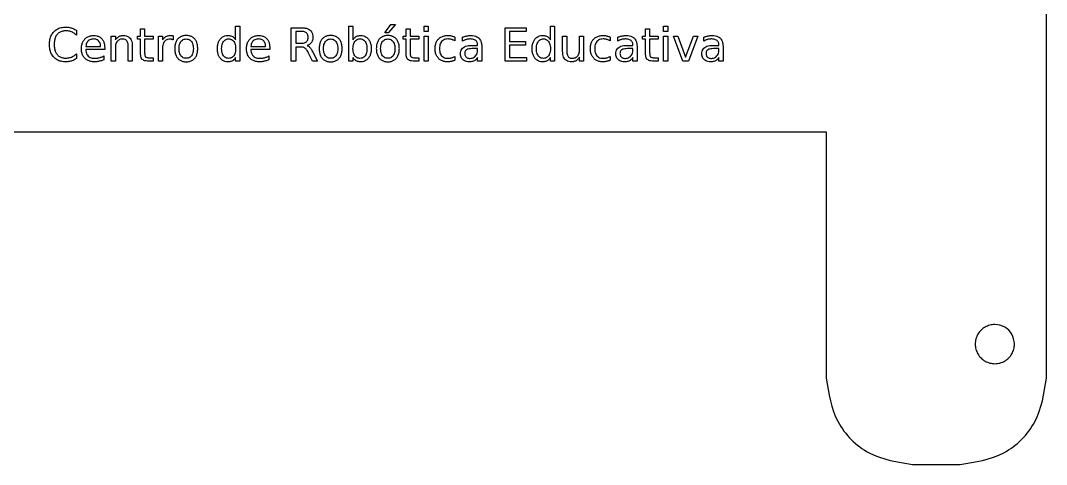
# Model space of a CAD drawing. Extents: x 0 to 191, y 0 to 98.
# Drawn here: x 95.5 to 191, y 0.1 to 41.4 of the extents above; entities that cross this region are included whole.
import ezdxf

# ---------------------------------------------------------------- set-up
doc = ezdxf.new("R2010")
doc.units = 0
doc.layers.add('Capa_1', color=7, linetype='CONTINUOUS')

msp = doc.modelspace()

# ---------------------------------------------------------------- linework, layer by layer
at = {"layer": 'Capa_1', "color": 7}
for p, q in [((191.021239, 8.105962), (191.021239, 89.810399)), ((100.744518, 40.489563), (100.744518, 40.045528)), ((100.744518, 40.489563), (100.744518, 40.489563)), ((106.712537, 39.951739), (106.712537, 40.614601)), ((106.712537, 40.614601), (107.098176, 40.614601)), ((107.098176, 40.614601), (107.098176, 39.951739)), ((107.098176, 40.614601), (107.098176, 40.614601)), ((115.567635, 39.597348), (115.567635, 40.860573)), ((115.567635, 40.860573), (115.951188, 40.860573)), ((115.951188, 40.860573), (115.951188, 37.617052)), ((120.743531, 37.617052), (120.743531, 40.729277)), ((120.743531, 40.729277), (121.694079, 40.729277)), ((121.164607, 40.383216), (121.164607, 39.278433)), ((121.694079, 40.383216), (121.164607, 40.383216)), ((121.164607, 40.383216), (121.164607, 40.383216)), ((126.098697, 37.617052), (126.098697, 40.860573)), ((126.098697, 40.860573), (126.484336, 40.860573)), ((126.484336, 40.860573), (126.484336, 39.597348)), ((129.433949, 40.247735), (130.017618, 41.031531)), ((129.752882, 40.247735), (129.433949, 40.247735)), ((130.43244, 41.031531), (129.752882, 40.247735)), ((130.017618, 41.031531), (130.43244, 41.031531)), ((130.017618, 41.031531), (130.017618, 41.031531)), ((131.426765, 39.951739), (131.426765, 40.614601)), ((131.426765, 40.614601), (131.812403, 40.614601)), ((131.812403, 40.614601), (131.812403, 39.951739)), ((131.812403, 40.614601), (131.812403, 40.614601)), ((133.108982, 40.860573), (133.492536, 40.860573)), ((133.108982, 40.374886), (133.108982, 40.860573)), ((133.108982, 40.860573), (133.108982, 40.860573)), ((133.492536, 40.374886), (133.108982, 40.374886)), ((133.492536, 40.860573), (133.492536, 40.374886)), ((140.638318, 40.729277), (142.606117, 40.729277)), ((140.638318, 37.617052), (140.638318, 40.729277)), ((140.638318, 40.729277), (140.638318, 40.729277)), ((142.606117, 40.374886), (141.059393, 40.374886)), ((141.059393, 40.374886), (141.059393, 39.453536)), ((142.606117, 40.729277), (142.606117, 40.374886)), ((144.859496, 39.597348), (144.859496, 40.860573)), ((144.859496, 40.860573), (145.24305, 40.860573)), ((145.24305, 40.860573), (145.24305, 37.617052)), ((153.706258, 39.951739), (153.706258, 40.614601)), ((153.706258, 40.614601), (154.091896, 40.614601)), ((154.091896, 40.614601), (154.091896, 39.951739)), ((154.091896, 40.614601), (154.091896, 40.614601)), ((155.388474, 40.860573), (155.772029, 40.860573)), ((155.388474, 40.374886), (155.388474, 40.860573)), ((155.388474, 40.860573), (155.388474, 40.860573)), ((155.772029, 40.374886), (155.388474, 40.374886)), ((155.772029, 40.860573), (155.772029, 40.374886)), ((103.994306, 37.617052), (103.994306, 39.951739)), ((103.994306, 39.951739), (104.379944, 39.951739)), ((104.379944, 39.951739), (104.379944, 39.589017)), ((106.431125, 39.653629), (106.431125, 39.951739)), ((106.431125, 39.951739), (106.712537, 39.951739)), ((106.712537, 39.653629), (106.431125, 39.653629)), ((106.712537, 38.38626), (106.712537, 39.653629)), ((107.098176, 39.951739), (107.888214, 39.951739)), ((107.888214, 39.653629), (107.098176, 39.653629)), ((107.098176, 39.653629), (107.098176, 38.38626)), ((107.888214, 39.951739), (107.888214, 39.653629)), ((108.380164, 37.616969), (108.380164, 39.951656)), ((108.380164, 39.951656), (108.765802, 39.951656)), ((108.765802, 39.951656), (108.765802, 39.588935)), ((109.745533, 39.987215), (109.747605, 39.593245)), ((109.747605, 39.593245), (109.747618, 39.593203)), ((110.96707, 40.00802), (110.96707, 40.00802)), ((110.96707, 39.682848), (110.96707, 39.682848)), ((115.567635, 39.597348), (115.567635, 39.597348)), ((121.164607, 39.278433), (121.694079, 39.278433)), ((124.40814, 40.00802), (124.40814, 40.00802)), ((124.40814, 39.682848), (124.40814, 39.682848)), ((126.484336, 39.597348), (126.484336, 39.597348)), ((129.727868, 40.00802), (129.727868, 40.00802)), ((129.727868, 39.682848), (129.727868, 39.682848)), ((131.145353, 39.653629), (131.145353, 39.951739)), ((131.145353, 39.951739), (131.426765, 39.951739)), ((131.426765, 39.653629), (131.145353, 39.653629)), ((131.426765, 38.38626), (131.426765, 39.653629)), ((131.812403, 39.951739), (132.602442, 39.951739)), ((132.602442, 39.653629), (131.812403, 39.653629)), ((131.812403, 39.653629), (131.812403, 38.38626)), ((132.602442, 39.951739), (132.602442, 39.653629)), ((133.108982, 39.951739), (133.492536, 39.951739)), ((133.108982, 37.617052), (133.108982, 39.951739)), ((133.108982, 39.951739), (133.108982, 39.951739)), ((133.492536, 39.951739), (133.492536, 37.617052)), ((135.973132, 39.862095), (135.973132, 39.503559)), ((135.973132, 39.86168), (135.973132, 39.862095)), ((136.669367, 39.491209), (136.669367, 39.8456)), ((141.059393, 39.453536), (142.541497, 39.453536)), ((142.541497, 39.453536), (142.541497, 39.099145)), ((144.859496, 39.597348), (144.859496, 39.597348)), ((145.993484, 38.538444), (145.993484, 39.951739)), ((145.993484, 39.951739), (146.377038, 39.951739)), ((146.377038, 39.951739), (146.377038, 38.553032)), ((146.958623, 40.00802), (146.958623, 40.00802)), ((146.958623, 40.00802), (146.958623, 40.00802)), ((147.565222, 38.628046), (147.565222, 39.951739)), ((147.565222, 39.951739), (147.948776, 39.951739)), ((147.948776, 39.951739), (147.948776, 37.617052)), ((150.423115, 39.862095), (150.423115, 39.503559)), ((150.423115, 39.86168), (150.423115, 39.862095)), ((151.11935, 39.491209), (151.11935, 39.8456)), ((153.424846, 39.653629), (153.424846, 39.951739)), ((153.424846, 39.951739), (153.706258, 39.951739)), ((153.706258, 39.653629), (153.424846, 39.653629)), ((153.706258, 38.38626), (153.706258, 39.653629)), ((154.091896, 39.951739), (154.881934, 39.951739)), ((154.881934, 39.653629), (154.091896, 39.653629)), ((154.091896, 39.653629), (154.091896, 38.38626)), ((154.881934, 39.951739), (154.881934, 39.653629)), ((155.388474, 39.951739), (155.772029, 39.951739)), ((155.388474, 37.617052), (155.388474, 39.951739)), ((155.388474, 39.951739), (155.388474, 39.951739)), ((155.772029, 39.951739), (155.772029, 37.617052)), ((156.29733, 39.951739), (156.703814, 39.951739)), ((157.172834, 37.617052), (156.29733, 39.951739)), ((156.29733, 39.951739), (156.29733, 39.951739)), ((156.703814, 39.951739), (157.433401, 37.992289)), ((157.433401, 37.992289), (158.162987, 39.951739)), ((158.569471, 39.951739), (157.693967, 37.617052)), ((158.162987, 39.951739), (158.569471, 39.951739)), ((159.123956, 39.491209), (159.123956, 39.8456)), ((100.744518, 38.296615), (100.744518, 37.856766)), ((103.379368, 38.6927), (101.615853, 38.6927)), ((101.628361, 38.990768), (102.995814, 38.990768)), ((102.995814, 38.990768), (102.995814, 38.99284)), ((103.379368, 38.880277), (103.379368, 38.6927)), ((103.379368, 38.880277), (103.379368, 38.880277)), ((104.379944, 38.936558), (104.379944, 37.617052)), ((105.566044, 37.617052), (105.566044, 39.013686)), ((105.949598, 39.026203), (105.949598, 37.617052)), ((105.949598, 39.026203), (105.949598, 39.026203)), ((108.765802, 38.846831), (108.765802, 37.616969)), ((114.260632, 38.782302), (114.260632, 38.782302)), ((118.73821, 38.6927), (116.974694, 38.6927)), ((116.987201, 38.990768), (118.354655, 38.990768)), ((118.354655, 38.990768), (118.354655, 38.99284)), ((118.73821, 38.880277), (118.73821, 38.6927)), ((118.73821, 38.880277), (118.73821, 38.880277)), ((121.623205, 38.932414), (121.164607, 38.932414)), ((121.164607, 38.932414), (121.164607, 37.617052)), ((122.219381, 39.076226), (122.219381, 39.076226)), ((122.7155, 37.617052), (122.317354, 38.415437)), ((122.740514, 38.467532), (123.167844, 37.617052)), ((127.789254, 38.782302), (127.789254, 38.782302)), ((137.54904, 39.090814), (138.08685, 39.090814)), ((138.08685, 38.790633), (137.70538, 38.790633)), ((137.70538, 38.790633), (137.70538, 38.790633)), ((138.08685, 39.090814), (138.08685, 39.128529)), ((138.08685, 38.705174), (138.08685, 38.790633)), ((138.470404, 38.94924), (138.470404, 38.949075)), ((138.470404, 38.949075), (138.470404, 37.617052)), ((142.541497, 39.099145), (141.059393, 39.099145)), ((141.059393, 39.099145), (141.059393, 37.971443)), ((143.552494, 38.782302), (143.552494, 38.782302)), ((145.993484, 38.538444), (145.993484, 38.538444)), ((151.999023, 39.090814), (152.536832, 39.090814)), ((152.536832, 38.790633), (152.155363, 38.790633)), ((152.155363, 38.790633), (152.155363, 38.790633)), ((152.536832, 39.090814), (152.536832, 39.128529)), ((152.536832, 38.705174), (152.536832, 38.790633)), ((152.920386, 38.94924), (152.920386, 38.949075)), ((152.920386, 38.949075), (152.920386, 37.617052)), ((160.003629, 39.090814), (160.541439, 39.090814)), ((160.541439, 38.790633), (160.159969, 38.790633)), ((160.159969, 38.790633), (160.159969, 38.790633)), ((160.541439, 39.090814), (160.541439, 39.128529)), ((160.541439, 38.705174), (160.541439, 38.790633)), ((160.924993, 38.94924), (160.924993, 38.949075)), ((160.924993, 38.949075), (160.924993, 37.617052)), ((103.289734, 38.098594), (103.289734, 37.735873)), ((104.379944, 37.617052), (103.994306, 37.617052)), ((105.949598, 37.617052), (105.566044, 37.617052)), ((107.494237, 37.93808), (107.888214, 37.93808)), ((107.888214, 37.617052), (107.494237, 37.617052)), ((107.888214, 37.93808), (107.888214, 37.617052)), ((108.765802, 37.616969), (108.380164, 37.616969)), ((115.567635, 37.617052), (115.567635, 37.967257)), ((115.951188, 37.617052), (115.567635, 37.617052)), ((118.648574, 38.098594), (118.648574, 37.735873)), ((121.164607, 37.617052), (120.743531, 37.617052)), ((123.167844, 37.617052), (122.7155, 37.617052)), ((126.484336, 37.617052), (126.098697, 37.617052)), ((126.484336, 37.967257), (126.484336, 37.617052)), ((132.208465, 37.93808), (132.602442, 37.93808)), ((132.602442, 37.617052), (132.208465, 37.617052)), ((132.602442, 37.93808), (132.602442, 37.617052)), ((133.492536, 37.617052), (133.108982, 37.617052)), ((135.973132, 38.061046), (135.973132, 37.706696)), ((138.08685, 37.617052), (138.08685, 37.971443)), ((138.470404, 37.617052), (138.08685, 37.617052)), ((142.643639, 37.617052), (140.638318, 37.617052)), ((141.059393, 37.971443), (142.643639, 37.971443)), ((142.643639, 37.971443), (142.643639, 37.617052)), ((144.859496, 37.617052), (144.859496, 37.967257)), ((145.24305, 37.617052), (144.859496, 37.617052)), ((147.565222, 37.617052), (147.565222, 37.975587)), ((147.948776, 37.617052), (147.565222, 37.617052)), ((150.423115, 38.061046), (150.423115, 37.706696)), ((152.536832, 37.617052), (152.536832, 37.971443)), ((152.920386, 37.617052), (152.536832, 37.617052)), ((154.487958, 37.93808), (154.881934, 37.93808)), ((154.881934, 37.617052), (154.487958, 37.617052)), ((154.881934, 37.93808), (154.881934, 37.617052)), ((155.772029, 37.617052), (155.388474, 37.617052)), ((157.693967, 37.617052), (157.172834, 37.617052)), ((160.541439, 37.617052), (160.541439, 37.971443)), ((160.924993, 37.617052), (160.541439, 37.617052)), ((20.559017, 31.038172), (170.53367, 31.038172)), ((170.53367, 31.038172), (170.53367, 8.105962)), ((188.041453, 11.278414), (188.041453, 11.278414)), ((178.568184, 0.071448), (182.987276, 0.071448))]:
    msp.add_line(p, q, dxfattribs=at)
for points, knots in [([(100.744518, 37.856766), (100.695031, 37.825115), (100.596806, 37.762293), (100.439175, 37.687529), (100.276423, 37.628858), (100.10781, 37.586856), (99.933175, 37.561877), (99.667819, 37.550468), (99.326529, 37.583151), (98.938651, 37.728745), (98.625143, 37.976629), (98.394643, 38.31007), (98.259301, 38.719212), (98.221771, 39.170374), (98.259278, 39.621456), (98.394314, 40.030898), (98.625831, 40.363483), (98.938335, 40.612535), (99.326436, 40.758898), (99.668589, 40.791727), (99.935168, 40.7803), (100.111249, 40.755504), (100.280046, 40.713084), (100.442618, 40.6563), (100.598918, 40.582855), (100.695814, 40.52077), (100.744518, 40.489563)], [0, 0, 0, 0, 0.176087, 0.349504, 0.52204, 0.69438, 0.869882, 1.050271, 1.49064, 1.888587, 2.275995, 2.670958, 3.08759, 3.553716, 4.020755, 4.437374, 4.831563, 5.219698, 5.6179, 6.058295, 6.240998, 6.417877, 6.590673, 6.762302, 6.933864, 7.107251, 7.107251, 7.107251, 7.107251]), ([(100.744518, 40.045528), (100.697152, 40.087065), (100.60443, 40.168378), (100.451338, 40.267432), (100.292575, 40.344636), (100.127389, 40.3998), (99.955608, 40.432628), (99.728665, 40.445562), (99.460356, 40.419921), (99.173892, 40.309891), (98.947841, 40.119194), (98.786794, 39.858543), (98.69509, 39.53354), (98.669975, 39.17037), (98.695092, 38.807111), (98.78712, 38.482391), (98.947173, 38.220963), (99.174207, 38.031357), (99.46045, 37.922072), (99.728675, 37.8966), (99.955608, 37.909515), (100.127392, 37.94236), (100.29257, 37.997554), (100.451336, 38.074747), (100.604427, 38.173788), (100.697151, 38.255086), (100.744518, 38.296615)], [0, 0, 0, 0, 0.188797, 0.36958, 0.545063, 0.717177, 0.890516, 1.068035, 1.398011, 1.691421, 1.974353, 2.269175, 2.59715, 2.97736, 3.356675, 3.684663, 3.980269, 4.262463, 4.555616, 4.885567, 5.063086, 5.236427, 5.408548, 5.58403, 5.764806, 5.953588, 5.953588, 5.953588, 5.953588]), ([(121.694079, 40.729277), (121.803127, 40.725428), (122.004212, 40.71833), (122.27824, 40.645482), (122.495836, 40.519651), (122.650475, 40.334878), (122.737742, 40.098472), (122.759138, 39.863218), (122.744461, 39.652675), (122.698902, 39.485998), (122.621232, 39.342625), (122.514629, 39.223562), (122.378642, 39.130853), (122.273764, 39.09488), (122.219381, 39.076226)], [0, 0, 0, 0, 0.326592, 0.60224, 0.841963, 1.069008, 1.309915, 1.586383, 1.771842, 1.940773, 2.100581, 2.256563, 2.416142, 2.588014, 2.588014, 2.588014, 2.588014]), ([(121.694079, 39.278433), (121.756489, 39.280873), (121.87227, 39.2854), (122.030725, 39.331601), (122.157253, 39.411352), (122.247813, 39.52591), (122.299907, 39.670892), (122.313858, 39.832778), (122.299967, 39.994156), (122.248116, 40.138199), (122.156404, 40.250384), (122.030823, 40.330151), (121.872236, 40.376225), (121.756477, 40.380768), (121.694079, 40.383216)], [0, 0, 0, 0, 0.186864, 0.346662, 0.489155, 0.628595, 0.776362, 0.944719, 1.112618, 1.259093, 1.39674, 1.53922, 1.699014, 1.885877, 1.885877, 1.885877, 1.885877]), ([(103.289734, 37.735873), (103.243719, 37.717332), (103.151962, 37.68036), (103.010412, 37.636285), (102.86699, 37.600832), (102.721604, 37.575281), (102.574609, 37.560031), (102.360001, 37.552433), (102.08833, 37.576437), (101.78084, 37.685817), (101.530529, 37.87087), (101.344972, 38.119938), (101.235395, 38.42547), (101.205431, 38.76531), (101.234506, 39.107244), (101.336877, 39.421647), (101.512129, 39.678619), (101.74797, 39.871982), (102.039657, 39.986857), (102.348496, 40.01844), (102.646456, 39.989321), (102.9067, 39.885586), (103.115463, 39.71012), (103.271146, 39.478674), (103.364801, 39.193858), (103.374331, 38.988721), (103.379368, 38.880277)], [0, 0, 0, 0, 0.148777, 0.296674, 0.444305, 0.591743, 0.73915, 0.887239, 1.235844, 1.550416, 1.853925, 2.156131, 2.468744, 2.814813, 3.172228, 3.492164, 3.795398, 4.092921, 4.393431, 4.721926, 5.015944, 5.283944, 5.548938, 5.821638, 6.11103, 6.435592, 6.435592, 6.435592, 6.435592]), ([(102.995814, 38.99284), (102.99178, 39.058588), (102.984107, 39.18363), (102.923383, 39.357235), (102.825517, 39.498869), (102.69665, 39.606811), (102.537986, 39.671213), (102.356397, 39.688933), (102.169057, 39.671436), (101.990953, 39.610877), (101.843188, 39.507587), (101.731042, 39.365475), (101.655324, 39.189206), (101.637665, 39.059243), (101.628361, 38.990768)], [0, 0, 0, 0, 0.196901, 0.374474, 0.543905, 0.707786, 0.871664, 1.049382, 1.250279, 1.432241, 1.607474, 1.78331, 1.9688, 2.175364, 2.175364, 2.175364, 2.175364]), ([(104.379944, 39.589017), (104.410957, 39.632961), (104.470922, 39.717926), (104.580426, 39.824136), (104.700701, 39.907883), (104.834426, 39.966286), (104.980525, 40.001117), (105.164888, 40.013335), (105.373959, 39.993229), (105.588093, 39.909045), (105.755102, 39.762214), (105.871511, 39.560923), (105.9393, 39.309216), (105.945988, 39.125406), (105.949598, 39.026203)], [0, 0, 0, 0, 0.161066, 0.311427, 0.455015, 0.598541, 0.746511, 0.90328, 1.15128, 1.370642, 1.582083, 1.805311, 2.058714, 2.355835, 2.355835, 2.355835, 2.355835]), ([(105.566044, 39.013686), (105.563814, 39.081438), (105.559706, 39.206239), (105.517724, 39.376301), (105.44559, 39.511715), (105.339404, 39.609139), (105.202532, 39.664979), (105.037446, 39.680209), (104.860513, 39.662153), (104.689365, 39.594995), (104.551579, 39.480951), (104.450463, 39.328772), (104.389402, 39.142181), (104.383216, 39.007688), (104.379944, 38.936558)], [0, 0, 0, 0, 0.202955, 0.373851, 0.520882, 0.656796, 0.797209, 0.956226, 1.149951, 1.326076, 1.499532, 1.67792, 1.867547, 2.080414, 2.080414, 2.080414, 2.080414]), ([(108.765802, 39.588935), (108.793741, 39.633327), (108.848093, 39.719687), (108.955645, 39.82654), (109.079733, 39.908612), (109.22111, 39.967287), (109.380564, 40.001019), (109.502145, 40.009102), (109.579649, 40.007448), (109.60887, 40.005392), (109.639888, 40.001448), (109.673191, 39.998461), (109.708631, 39.993477), (109.732959, 39.989349), (109.745533, 39.987215)], [0, 0, 0, 0, 0.156958, 0.305341, 0.450708, 0.600831, 0.761663, 0.937609, 0.964949, 0.994206, 1.025433, 1.058734, 1.094499, 1.132761, 1.132761, 1.132761, 1.132761]), ([(109.747618, 39.593203), (109.732955, 39.601134), (109.703449, 39.617092), (109.655784, 39.6351), (109.605589, 39.647862), (109.55314, 39.658826), (109.497303, 39.664778), (109.391775, 39.668203), (109.243452, 39.653224), (109.06769, 39.580843), (108.92914, 39.457085), (108.831792, 39.28869), (108.774542, 39.080127), (108.768857, 38.928373), (108.765802, 38.846831)], [0, 0, 0, 0, 0.049967, 0.100554, 0.152335, 0.205241, 0.261175, 0.320505, 0.522009, 0.703206, 0.881391, 1.068879, 1.27915, 1.523348, 1.523348, 1.523348, 1.523348]), ([(110.96707, 40.00802), (111.071407, 40.002017), (111.270617, 39.990555), (111.545702, 39.876541), (111.766265, 39.68946), (111.927728, 39.436851), (112.021533, 39.126162), (112.04755, 38.782619), (112.021502, 38.439066), (111.927463, 38.128527), (111.766589, 37.875453), (111.545669, 37.687489), (111.270626, 37.576597), (110.966688, 37.546171), (110.662518, 37.576563), (110.386807, 37.687397), (110.165385, 37.875067), (110.005847, 38.128808), (109.91248, 38.439141), (109.88667, 38.782619), (109.91245, 39.126087), (110.005583, 39.436568), (110.16571, 39.689847), (110.386774, 39.876631), (110.662528, 39.990604), (110.862345, 40.002031), (110.96707, 40.00802)], [0, 0, 0, 0, 0.311769, 0.595265, 0.875507, 1.167056, 1.48197, 1.839146, 2.195381, 2.510282, 2.802601, 3.082842, 3.366338, 3.678107, 3.991027, 4.275165, 4.555584, 4.847275, 5.161967, 5.518182, 5.875337, 6.190042, 6.480962, 6.761381, 7.045519, 7.358439, 7.358439, 7.358439, 7.358439]), ([(110.96707, 39.682848), (110.9023, 39.678247), (110.776686, 39.669325), (110.604462, 39.581854), (110.468795, 39.442095), (110.36861, 39.257587), (110.310635, 39.031994), (110.294398, 38.782248), (110.310484, 38.532281), (110.368064, 38.306374), (110.46585, 38.120472), (110.603062, 37.981128), (110.775829, 37.897105), (110.966308, 37.873843), (111.156491, 37.897334), (111.327893, 37.982413), (111.463567, 38.122878), (111.563208, 38.307735), (111.621365, 38.533229), (111.637724, 38.781919), (111.621336, 39.030389), (111.563189, 39.255181), (111.463145, 39.439912), (111.32815, 39.580677), (111.156626, 39.669127), (111.031475, 39.678186), (110.96707, 39.682848)], [0, 0, 0, 0, 0.193192, 0.374671, 0.564333, 0.769813, 0.997371, 1.257549, 1.517921, 1.745965, 1.951913, 2.140909, 2.3227, 2.517006, 2.70905, 2.889901, 3.079383, 3.285685, 3.513244, 3.772485, 4.030579, 4.257471, 4.463571, 4.653888, 4.835053, 5.02713, 5.02713, 5.02713, 5.02713]), ([(115.567635, 37.967257), (115.539893, 37.923714), (115.486041, 37.839189), (115.381564, 37.734072), (115.263404, 37.652221), (115.12898, 37.595916), (114.979357, 37.563204), (114.785109, 37.550406), (114.554083, 37.578804), (114.312144, 37.698095), (114.11562, 37.891584), (113.968058, 38.144333), (113.880788, 38.449024), (113.85602, 38.78231), (113.880788, 39.1156), (113.968056, 39.420306), (114.115618, 39.673059), (114.312145, 39.866558), (114.55408, 39.985817), (114.785125, 40.014325), (114.979398, 40.001261), (115.129241, 39.968015), (115.262771, 39.909927), (115.381723, 39.829834), (115.486127, 39.725101), (115.539903, 39.640813), (115.567635, 39.597348)], [0, 0, 0, 0, 0.154517, 0.299951, 0.441217, 0.583181, 0.734216, 0.898576, 1.165957, 1.422018, 1.692792, 1.981769, 2.290639, 2.63514, 2.979663, 3.288546, 3.577527, 3.848301, 4.104362, 4.371744, 4.53612, 4.687312, 4.829739, 4.970357, 5.1153, 5.269628, 5.269628, 5.269628, 5.269628]), ([(114.260632, 38.782302), (114.263729, 38.694613), (114.269528, 38.53046), (114.327079, 38.303358), (114.42201, 38.116901), (114.556184, 37.977313), (114.72545, 37.892937), (114.913097, 37.869705), (115.100708, 37.892947), (115.270078, 37.977276), (115.403973, 38.117186), (115.500692, 38.303095), (115.557326, 38.530399), (115.573145, 38.782244), (115.557315, 39.033809), (115.500924, 39.260658), (115.403271, 39.445626), (115.270352, 39.586372), (115.100833, 39.671485), (114.913097, 39.694983), (114.725325, 39.671495), (114.555911, 39.586334), (114.422711, 39.445914), (114.326845, 39.260392), (114.269544, 39.033753), (114.263737, 38.869911), (114.260632, 38.782302)], [0, 0, 0, 0, 0.262651, 0.491676, 0.696918, 0.883806, 1.062489, 1.252896, 1.443303, 1.621986, 1.808875, 2.014661, 2.243862, 2.506531, 2.768993, 2.997539, 3.202316, 3.39001, 3.568997, 3.759435, 3.949874, 4.128861, 4.316555, 4.520784, 4.749154, 5.011599, 5.011599, 5.011599, 5.011599]), ([(118.648574, 37.735873), (118.60256, 37.717332), (118.510803, 37.68036), (118.369253, 37.636285), (118.225831, 37.600832), (118.080445, 37.575281), (117.93345, 37.560031), (117.718842, 37.552433), (117.447171, 37.576437), (117.139681, 37.685817), (116.88937, 37.87087), (116.703813, 38.119938), (116.594237, 38.42547), (116.564273, 38.76531), (116.593347, 39.107244), (116.695719, 39.421647), (116.87097, 39.678619), (117.106811, 39.871982), (117.398498, 39.986857), (117.707337, 40.01844), (118.005297, 39.989321), (118.265541, 39.885586), (118.474304, 39.71012), (118.629987, 39.478674), (118.723643, 39.193858), (118.733172, 38.988721), (118.73821, 38.880277)], [0, 0, 0, 0, 0.148777, 0.296674, 0.444305, 0.591743, 0.739149, 0.887239, 1.235843, 1.550416, 1.853925, 2.15613, 2.468744, 2.814812, 3.172228, 3.492164, 3.795398, 4.092921, 4.393431, 4.721926, 5.015944, 5.283944, 5.548938, 5.821638, 6.11103, 6.435592, 6.435592, 6.435592, 6.435592]), ([(118.354655, 38.99284), (118.350621, 39.058588), (118.342949, 39.18363), (118.282224, 39.357235), (118.184357, 39.498869), (118.055491, 39.606811), (117.896827, 39.671213), (117.715238, 39.688933), (117.527898, 39.671436), (117.349794, 39.610877), (117.202029, 39.507587), (117.089883, 39.365475), (117.014165, 39.189206), (116.996505, 39.059243), (116.987201, 38.990768)], [0, 0, 0, 0, 0.196901, 0.374474, 0.543905, 0.707786, 0.871665, 1.049382, 1.250279, 1.432241, 1.607474, 1.78331, 1.968799, 2.175364, 2.175364, 2.175364, 2.175364]), ([(124.40814, 40.00802), (124.512477, 40.002017), (124.711688, 39.990555), (124.986772, 39.876541), (125.207335, 39.68946), (125.368798, 39.436851), (125.462604, 39.126162), (125.488621, 38.782619), (125.462573, 38.439066), (125.368533, 38.128527), (125.207659, 37.875453), (124.986739, 37.687489), (124.711696, 37.576597), (124.407758, 37.546171), (124.103588, 37.576563), (123.827878, 37.687397), (123.606456, 37.875067), (123.446918, 38.128808), (123.353551, 38.439141), (123.327741, 38.782619), (123.353521, 39.126087), (123.446653, 39.436568), (123.606781, 39.689847), (123.827844, 39.876631), (124.103598, 39.990604), (124.303415, 40.002031), (124.40814, 40.00802)], [0, 0, 0, 0, 0.31177, 0.595265, 0.875507, 1.167056, 1.48197, 1.839146, 2.195381, 2.510282, 2.802601, 3.082842, 3.366338, 3.678108, 3.991027, 4.275165, 4.555584, 4.847275, 5.161967, 5.518182, 5.875337, 6.190042, 6.480963, 6.761381, 7.045519, 7.358439, 7.358439, 7.358439, 7.358439]), ([(124.40814, 39.682848), (124.34337, 39.678247), (124.217757, 39.669325), (124.045532, 39.581854), (123.909866, 39.442095), (123.80968, 39.257587), (123.751706, 39.031994), (123.735469, 38.782248), (123.751555, 38.532281), (123.809134, 38.306374), (123.906921, 38.120472), (124.044132, 37.981128), (124.216899, 37.897105), (124.407379, 37.873843), (124.597561, 37.897334), (124.768964, 37.982413), (124.904637, 38.122878), (125.004278, 38.307735), (125.062435, 38.533229), (125.078795, 38.781919), (125.062406, 39.030389), (125.00426, 39.255181), (124.904216, 39.439912), (124.769221, 39.580677), (124.597696, 39.669127), (124.472545, 39.678186), (124.40814, 39.682848)], [0, 0, 0, 0, 0.193191, 0.37467, 0.564332, 0.769812, 0.997371, 1.257549, 1.51792, 1.745964, 1.951912, 2.140909, 2.3227, 2.517006, 2.70905, 2.8899, 3.079383, 3.285685, 3.513244, 3.772485, 4.030578, 4.25747, 4.463571, 4.653888, 4.835053, 5.02713, 5.02713, 5.02713, 5.02713]), ([(127.789254, 38.782302), (127.786095, 38.869906), (127.780185, 39.033793), (127.722324, 39.260717), (127.624875, 39.445194), (127.493192, 39.586475), (127.324173, 39.671542), (127.136724, 39.694973), (126.949033, 39.671495), (126.779599, 39.586334), (126.64648, 39.445914), (126.55027, 39.260392), (126.494498, 39.033751), (126.478908, 38.782244), (126.494487, 38.530457), (126.550502, 38.303359), (126.645779, 38.116901), (126.779872, 37.977313), (126.949158, 37.892937), (127.136724, 37.869715), (127.324047, 37.892891), (127.492918, 37.97717), (127.625576, 38.117622), (127.72209, 38.303034), (127.780201, 38.53042), (127.786102, 38.694618), (127.789254, 38.782302)], [0, 0, 0, 0, 0.262462, 0.491008, 0.695785, 0.882672, 1.061039, 1.251248, 1.441687, 1.620674, 1.808368, 2.012597, 2.240967, 2.503412, 2.766063, 2.995088, 3.20033, 3.387218, 3.565901, 3.756308, 3.946486, 4.124547, 4.310625, 4.516412, 4.745613, 5.008281, 5.008281, 5.008281, 5.008281]), ([(126.484336, 39.597348), (126.512006, 39.640801), (126.565598, 39.724962), (126.66925, 39.829603), (126.787487, 39.910503), (126.921389, 39.967752), (127.071083, 40.001254), (127.265391, 40.01431), (127.496386, 39.985903), (127.738693, 39.86687), (127.934108, 39.672391), (128.083139, 39.420618), (128.171006, 39.115658), (128.196041, 38.78231), (128.171006, 38.448966), (128.083137, 38.144021), (127.934106, 37.892252), (127.738694, 37.697783), (127.496383, 37.578717), (127.265407, 37.550422), (127.071124, 37.563211), (126.921648, 37.596177), (126.786853, 37.651647), (126.669411, 37.734302), (126.565684, 37.839328), (126.512016, 37.923727), (126.484336, 37.967257)], [0, 0, 0, 0, 0.154196, 0.29865, 0.43831, 0.581588, 0.73278, 0.896231, 1.16453, 1.420592, 1.690698, 1.98027, 2.289353, 2.633896, 2.978416, 3.287486, 3.577053, 3.84716, 4.103222, 4.37152, 4.534956, 4.68599, 4.828807, 4.96912, 5.114066, 5.268452, 5.268452, 5.268452, 5.268452]), ([(129.727868, 40.00802), (129.832205, 40.002017), (130.031416, 39.990555), (130.3065, 39.876541), (130.527063, 39.68946), (130.688526, 39.436851), (130.782332, 39.126162), (130.808348, 38.782619), (130.7823, 38.439066), (130.688261, 38.128527), (130.527387, 37.875453), (130.306467, 37.687489), (130.031424, 37.576597), (129.727486, 37.546171), (129.423316, 37.576563), (129.147606, 37.687397), (128.926183, 37.875067), (128.766646, 38.128808), (128.673279, 38.439141), (128.647468, 38.782619), (128.673248, 39.126087), (128.766381, 39.436568), (128.926508, 39.689847), (129.147572, 39.876631), (129.423326, 39.990604), (129.623143, 40.002031), (129.727868, 40.00802)], [0, 0, 0, 0, 0.311769, 0.595265, 0.875507, 1.167056, 1.48197, 1.839146, 2.195381, 2.510282, 2.802601, 3.082842, 3.366338, 3.678107, 3.991027, 4.275165, 4.555584, 4.847275, 5.161967, 5.518182, 5.875337, 6.190042, 6.480962, 6.761381, 7.045519, 7.358439, 7.358439, 7.358439, 7.358439]), ([(129.727868, 39.682848), (129.663098, 39.678247), (129.537485, 39.669325), (129.36526, 39.581854), (129.229594, 39.442095), (129.129408, 39.257587), (129.071434, 39.031994), (129.055196, 38.782248), (129.071283, 38.532281), (129.128862, 38.306374), (129.226649, 38.120472), (129.36386, 37.981128), (129.536627, 37.897105), (129.727107, 37.873843), (129.917289, 37.897334), (130.088691, 37.982413), (130.224365, 38.122878), (130.324006, 38.307735), (130.382163, 38.533229), (130.398523, 38.781919), (130.382134, 39.030389), (130.323987, 39.255181), (130.223943, 39.439912), (130.088948, 39.580677), (129.917424, 39.669127), (129.792273, 39.678186), (129.727868, 39.682848)], [0, 0, 0, 0, 0.193192, 0.374671, 0.564333, 0.769813, 0.997371, 1.257549, 1.517921, 1.745965, 1.951913, 2.140909, 2.3227, 2.517006, 2.70905, 2.8899, 3.079383, 3.285685, 3.513244, 3.772485, 4.030578, 4.257471, 4.463571, 4.653888, 4.835053, 5.02713, 5.02713, 5.02713, 5.02713]), ([(135.973132, 37.706696), (135.93723, 37.690832), (135.865535, 37.659154), (135.753844, 37.621949), (135.639674, 37.592693), (135.522045, 37.571454), (135.400078, 37.559116), (135.207315, 37.552619), (134.953713, 37.576841), (134.661688, 37.689496), (134.425036, 37.879438), (134.248823, 38.132259), (134.145149, 38.441861), (134.116269, 38.78349), (134.145102, 39.125664), (134.249172, 39.437013), (134.427245, 39.690237), (134.669817, 39.877521), (134.969383, 39.98778), (135.225559, 40.011659), (135.416692, 40.00507), (135.532398, 39.992586), (135.645907, 39.971182), (135.75767, 39.943592), (135.867231, 39.90764), (135.937759, 39.877032), (135.973132, 39.86168)], [0, 0, 0, 0, 0.1177, 0.235036, 0.352666, 0.471038, 0.593283, 0.720046, 1.049613, 1.349995, 1.645518, 1.946545, 2.262095, 2.613296, 2.968684, 3.28578, 3.586333, 3.883899, 4.190907, 4.531245, 4.648517, 4.764544, 4.879953, 4.994797, 5.109718, 5.225353, 5.225353, 5.225353, 5.225353]), ([(135.973132, 39.503559), (135.937212, 39.522381), (135.866494, 39.559437), (135.756901, 39.603931), (135.647147, 39.637865), (135.537671, 39.664202), (135.427351, 39.679419), (135.276299, 39.686448), (135.091489, 39.668454), (134.888445, 39.587821), (134.727347, 39.450075), (134.610156, 39.265134), (134.542776, 39.036345), (134.524162, 38.782239), (134.542775, 38.527849), (134.610378, 38.298645), (134.726617, 38.112606), (134.888758, 37.975936), (135.091587, 37.896), (135.276298, 37.878334), (135.427323, 37.885029), (135.537531, 37.899752), (135.647531, 37.924039), (135.756801, 37.960061), (135.866421, 38.004963), (135.937204, 38.042164), (135.973132, 38.061046)], [0, 0, 0, 0, 0.121607, 0.239413, 0.354203, 0.466006, 0.576852, 0.687681, 0.919415, 1.128193, 1.332644, 1.544668, 1.776096, 2.040673, 2.305475, 2.537549, 2.750524, 2.954233, 3.16275, 3.394458, 3.505277, 3.616027, 3.727568, 3.842713, 3.960782, 4.082484, 4.082484, 4.082484, 4.082484]), ([(136.669367, 39.8456), (136.715509, 39.862647), (136.806068, 39.896104), (136.942551, 39.936381), (137.076386, 39.96726), (137.207374, 39.991026), (137.33626, 40.005019), (137.52492, 40.011793), (137.76048, 39.99318), (138.024087, 39.90742), (138.232022, 39.754659), (138.375281, 39.536369), (138.458045, 39.260532), (138.466069, 39.058417), (138.470404, 38.94924)], [0, 0, 0, 0, 0.14754, 0.289566, 0.42654, 0.559436, 0.688732, 0.815047, 1.125626, 1.392616, 1.636361, 1.88421, 2.162436, 2.489271, 2.489271, 2.489271, 2.489271]), ([(138.08685, 39.128529), (138.083651, 39.183484), (138.077565, 39.288028), (138.016234, 39.431866), (137.914339, 39.544377), (137.778784, 39.627098), (137.610744, 39.674511), (137.444722, 39.68585), (137.292062, 39.679474), (137.161664, 39.663533), (137.03372, 39.636876), (136.908638, 39.599378), (136.786327, 39.551738), (136.708488, 39.511455), (136.669367, 39.491209)], [0, 0, 0, 0, 0.164199, 0.312366, 0.458708, 0.612845, 0.782558, 0.977327, 1.109687, 1.240602, 1.370973, 1.501265, 1.631976, 1.764047, 1.764047, 1.764047, 1.764047]), ([(144.859496, 37.967257), (144.831754, 37.923714), (144.777902, 37.839189), (144.673425, 37.734072), (144.555266, 37.652221), (144.420842, 37.595916), (144.271219, 37.563204), (144.076971, 37.550406), (143.845945, 37.578804), (143.604006, 37.698095), (143.407482, 37.891584), (143.25992, 38.144333), (143.17265, 38.449024), (143.147882, 38.78231), (143.17265, 39.1156), (143.259918, 39.420306), (143.40748, 39.673059), (143.604007, 39.866558), (143.845942, 39.985817), (144.076987, 40.014325), (144.271259, 40.001261), (144.421103, 39.968015), (144.554633, 39.909927), (144.673585, 39.829834), (144.777988, 39.725101), (144.831765, 39.640813), (144.859496, 39.597348)], [0, 0, 0, 0, 0.154517, 0.299951, 0.441217, 0.583181, 0.734216, 0.898575, 1.165957, 1.422018, 1.692792, 1.981769, 2.290639, 2.635139, 2.979663, 3.288546, 3.577527, 3.848301, 4.104362, 4.371743, 4.536119, 4.687311, 4.829739, 4.970357, 5.1153, 5.269628, 5.269628, 5.269628, 5.269628]), ([(143.552494, 38.782302), (143.555591, 38.694613), (143.561389, 38.53046), (143.618941, 38.303358), (143.713872, 38.116901), (143.848046, 37.977313), (144.017311, 37.892937), (144.204959, 37.869705), (144.39257, 37.892947), (144.56194, 37.977276), (144.695835, 38.117186), (144.792553, 38.303095), (144.849187, 38.530399), (144.865006, 38.782244), (144.849176, 39.033809), (144.792785, 39.260658), (144.695132, 39.445626), (144.562213, 39.586372), (144.392695, 39.671485), (144.204959, 39.694983), (144.017186, 39.671495), (143.847772, 39.586334), (143.714572, 39.445914), (143.618707, 39.260392), (143.561406, 39.033753), (143.555599, 38.869911), (143.552494, 38.782302)], [0, 0, 0, 0, 0.262651, 0.491676, 0.696918, 0.883806, 1.062489, 1.252896, 1.443303, 1.621986, 1.808875, 2.014661, 2.243862, 2.506531, 2.768992, 2.997539, 3.202315, 3.39001, 3.568996, 3.759435, 3.949874, 4.128861, 4.316555, 4.520784, 4.749154, 5.011599, 5.011599, 5.011599, 5.011599]), ([(150.423115, 37.706696), (150.387212, 37.690832), (150.315518, 37.659154), (150.203827, 37.621949), (150.089657, 37.592693), (149.972027, 37.571454), (149.850061, 37.559116), (149.657298, 37.552619), (149.403696, 37.576841), (149.111671, 37.689496), (148.875019, 37.879438), (148.698806, 38.132259), (148.595131, 38.441861), (148.566251, 38.78349), (148.595085, 39.125664), (148.699155, 39.437014), (148.877228, 39.690237), (149.1198, 39.877521), (149.419366, 39.98778), (149.675542, 40.011659), (149.866675, 40.00507), (149.982381, 39.992586), (150.09589, 39.971182), (150.207653, 39.943592), (150.317214, 39.90764), (150.387742, 39.877032), (150.423115, 39.86168)], [0, 0, 0, 0, 0.1177, 0.235036, 0.352666, 0.471038, 0.593283, 0.720046, 1.049613, 1.349995, 1.645518, 1.946545, 2.262095, 2.613296, 2.968684, 3.28578, 3.586333, 3.883899, 4.190907, 4.531244, 4.648517, 4.764544, 4.879953, 4.994797, 5.109718, 5.225353, 5.225353, 5.225353, 5.225353]), ([(150.423115, 39.503559), (150.387195, 39.522381), (150.316477, 39.559437), (150.206884, 39.603931), (150.09713, 39.637865), (149.987654, 39.664202), (149.877334, 39.679419), (149.726281, 39.686448), (149.541472, 39.668454), (149.338428, 39.587821), (149.17733, 39.450075), (149.060139, 39.265134), (148.992759, 39.036345), (148.974145, 38.782239), (148.992757, 38.527849), (149.060361, 38.298645), (149.1766, 38.112606), (149.338741, 37.975936), (149.54157, 37.896), (149.726281, 37.878334), (149.877306, 37.885029), (149.987514, 37.899752), (150.097514, 37.924039), (150.206784, 37.960061), (150.316403, 38.004963), (150.387187, 38.042164), (150.423115, 38.061046)], [0, 0, 0, 0, 0.121607, 0.239413, 0.354203, 0.466006, 0.576852, 0.687681, 0.919415, 1.128193, 1.332643, 1.544668, 1.776096, 2.040673, 2.305475, 2.537549, 2.750524, 2.954233, 3.16275, 3.394458, 3.505277, 3.616027, 3.727568, 3.842713, 3.960782, 4.082484, 4.082484, 4.082484, 4.082484]), ([(151.11935, 39.8456), (151.165491, 39.862647), (151.25605, 39.896104), (151.392534, 39.936381), (151.526369, 39.96726), (151.657357, 39.991026), (151.786242, 40.005019), (151.974903, 40.011793), (152.210463, 39.99318), (152.47407, 39.90742), (152.682004, 39.754659), (152.825263, 39.536369), (152.908028, 39.260532), (152.916052, 39.058417), (152.920386, 38.94924)], [0, 0, 0, 0, 0.14754, 0.289566, 0.42654, 0.559436, 0.688732, 0.815047, 1.125627, 1.392616, 1.636361, 1.88421, 2.162436, 2.489271, 2.489271, 2.489271, 2.489271]), ([(152.536832, 39.128529), (152.533633, 39.183484), (152.527548, 39.288028), (152.466217, 39.431866), (152.364322, 39.544377), (152.228767, 39.627098), (152.060727, 39.674511), (151.894705, 39.68585), (151.742045, 39.679474), (151.611647, 39.663533), (151.483703, 39.636876), (151.35862, 39.599378), (151.23631, 39.551738), (151.158471, 39.511455), (151.11935, 39.491209)], [0, 0, 0, 0, 0.164199, 0.312366, 0.458708, 0.612844, 0.782558, 0.977328, 1.109687, 1.240602, 1.370973, 1.501265, 1.631976, 1.764047, 1.764047, 1.764047, 1.764047]), ([(159.123956, 39.8456), (159.170098, 39.862647), (159.260657, 39.896104), (159.397141, 39.936381), (159.530975, 39.96726), (159.661964, 39.991026), (159.790849, 40.005019), (159.97951, 40.011793), (160.215069, 39.99318), (160.478676, 39.90742), (160.686611, 39.754659), (160.82987, 39.536369), (160.912634, 39.260532), (160.920659, 39.058417), (160.924993, 38.94924)], [0, 0, 0, 0, 0.14754, 0.289566, 0.42654, 0.559436, 0.688732, 0.815047, 1.125626, 1.392616, 1.636361, 1.88421, 2.162436, 2.489271, 2.489271, 2.489271, 2.489271]), ([(160.541439, 39.128529), (160.53824, 39.183484), (160.532154, 39.288028), (160.470824, 39.431866), (160.368929, 39.544377), (160.233374, 39.627098), (160.065334, 39.674511), (159.899311, 39.68585), (159.746652, 39.679474), (159.616253, 39.663533), (159.48831, 39.636876), (159.363227, 39.599378), (159.240916, 39.551738), (159.163077, 39.511455), (159.123956, 39.491209)], [0, 0, 0, 0, 0.164199, 0.312366, 0.458708, 0.612844, 0.782558, 0.977328, 1.109687, 1.240602, 1.370973, 1.501265, 1.631976, 1.764047, 1.764047, 1.764047, 1.764047]), ([(101.615853, 38.6927), (101.624604, 38.610858), (101.641053, 38.457005), (101.721717, 38.248235), (101.845289, 38.080891), (102.014481, 37.962749), (102.220929, 37.893989), (102.419401, 37.878201), (102.594757, 37.885803), (102.737777, 37.903715), (102.878263, 37.9343), (103.017069, 37.976736), (103.15529, 38.030726), (103.244523, 38.075771), (103.289734, 38.098594)], [0, 0, 0, 0, 0.246087, 0.462613, 0.663015, 0.861203, 1.071496, 1.308392, 1.454202, 1.597786, 1.740208, 1.884982, 2.032851, 2.184716, 2.184716, 2.184716, 2.184716]), ([(107.494237, 37.617052), (107.405396, 37.619735), (107.24592, 37.62455), (107.034496, 37.675862), (106.871606, 37.771611), (106.77309, 37.932058), (106.720237, 38.14114), (106.715289, 38.298632), (106.712537, 38.38626)], [0, 0, 0, 0, 0.266061, 0.477593, 0.647478, 0.817055, 1.02627, 1.288677, 1.288677, 1.288677, 1.288677]), ([(107.098176, 38.38626), (107.0994, 38.330177), (107.101535, 38.232357), (107.123688, 38.107333), (107.167745, 38.014238), (107.252893, 37.966298), (107.362517, 37.941653), (107.446705, 37.939369), (107.494237, 37.93808)], [0, 0, 0, 0, 0.167912, 0.292874, 0.380892, 0.464743, 0.574455, 0.716723, 0.716723, 0.716723, 0.716723]), ([(116.974694, 38.6927), (116.983444, 38.610858), (116.999894, 38.457005), (117.080557, 38.248235), (117.20413, 38.080891), (117.373321, 37.962749), (117.57977, 37.893989), (117.778242, 37.878201), (117.953598, 37.885803), (118.096617, 37.903715), (118.237104, 37.9343), (118.375909, 37.976736), (118.514131, 38.030726), (118.603363, 38.075771), (118.648574, 38.098594)], [0, 0, 0, 0, 0.246087, 0.462613, 0.663015, 0.861203, 1.071496, 1.308392, 1.454202, 1.597787, 1.740208, 1.884982, 2.032851, 2.184716, 2.184716, 2.184716, 2.184716]), ([(122.317354, 38.415437), (122.284878, 38.477997), (122.226166, 38.591099), (122.127025, 38.732391), (122.024386, 38.833113), (121.906771, 38.893274), (121.772236, 38.92711), (121.675074, 38.930568), (121.623205, 38.932414)], [0, 0, 0, 0, 0.211272, 0.381949, 0.516159, 0.637899, 0.773568, 0.928933, 0.928933, 0.928933, 0.928933]), ([(122.219381, 39.076226), (122.24986, 39.063396), (122.314023, 39.036386), (122.401822, 38.967612), (122.487959, 38.877219), (122.573993, 38.763349), (122.660048, 38.625021), (122.712595, 38.522175), (122.740514, 38.467532)], [0, 0, 0, 0, 0.098839, 0.208069, 0.331253, 0.473003, 0.635337, 0.819359, 0.819359, 0.819359, 0.819359]), ([(132.208465, 37.617052), (132.119623, 37.619735), (131.960148, 37.62455), (131.748724, 37.675862), (131.585834, 37.771611), (131.487317, 37.932058), (131.434464, 38.14114), (131.429517, 38.298632), (131.426765, 38.38626)], [0, 0, 0, 0, 0.266061, 0.477593, 0.647478, 0.817055, 1.02627, 1.288677, 1.288677, 1.288677, 1.288677]), ([(131.812403, 38.38626), (131.813628, 38.330177), (131.815763, 38.232357), (131.837916, 38.107333), (131.881972, 38.014238), (131.967121, 37.966298), (132.076745, 37.941653), (132.160933, 37.939369), (132.208465, 37.93808)], [0, 0, 0, 0, 0.167912, 0.292874, 0.380892, 0.464743, 0.574456, 0.716723, 0.716723, 0.716723, 0.716723]), ([(138.08685, 37.971443), (138.056808, 37.927043), (137.998425, 37.840755), (137.886849, 37.734359), (137.760965, 37.651346), (137.616449, 37.595639), (137.454466, 37.563048), (137.265444, 37.551995), (137.06295, 37.56871), (136.865354, 37.635893), (136.703076, 37.748972), (136.583112, 37.902775), (136.511437, 38.090576), (136.490938, 38.307096), (136.514028, 38.531799), (136.603578, 38.74182), (136.759249, 38.905127), (136.974768, 39.015832), (137.244355, 39.080976), (137.441929, 39.087356), (137.54904, 39.090814)], [0, 0, 0, 0, 0.160439, 0.311798, 0.4591, 0.610063, 0.77332, 0.952934, 1.176854, 1.378586, 1.571742, 1.761843, 1.955008, 2.166379, 2.409248, 2.625773, 2.838622, 3.072007, 3.342994, 3.663857, 3.663857, 3.663857, 3.663857]), ([(137.70538, 38.790633), (137.61249, 38.788943), (137.446997, 38.785932), (137.229447, 38.753531), (137.06547, 38.697762), (136.953509, 38.601963), (136.892027, 38.471132), (136.877164, 38.330878), (136.89019, 38.196894), (136.935983, 38.08345), (137.012318, 37.990812), (137.116501, 37.924197), (137.242949, 37.884769), (137.400865, 37.872317), (137.578585, 37.891926), (137.757444, 37.969709), (137.902161, 38.099685), (138.010294, 38.270326), (138.07646, 38.477881), (138.083266, 38.626767), (138.08685, 38.705174)], [0, 0, 0, 0, 0.27842, 0.496031, 0.658398, 0.790999, 0.925854, 1.081377, 1.209166, 1.326337, 1.442838, 1.563483, 1.69203, 1.836237, 2.0363, 2.222343, 2.411554, 2.611056, 2.822009, 3.056691, 3.056691, 3.056691, 3.056691]), ([(147.565222, 37.975587), (147.533822, 37.931259), (147.473212, 37.845692), (147.36306, 37.738777), (147.243234, 37.655118), (147.110622, 37.597297), (146.965892, 37.563332), (146.78213, 37.551382), (146.572914, 37.571443), (146.35827, 37.655702), (146.189822, 37.802369), (146.072687, 38.004254), (146.003916, 38.255927), (145.997136, 38.439527), (145.993484, 38.538444)], [0, 0, 0, 0, 0.162683, 0.314024, 0.457933, 0.598866, 0.74532, 0.901609, 1.149839, 1.369839, 1.582139, 1.806773, 2.060378, 2.356603, 2.356603, 2.356603, 2.356603]), ([(146.377038, 38.553032), (146.379266, 38.485196), (146.383375, 38.36008), (146.425535, 38.189488), (146.497122, 38.053093), (146.603705, 37.955503), (146.740536, 37.899623), (146.905643, 37.884394), (147.082548, 37.902466), (147.253781, 37.969561), (147.391435, 38.083978), (147.493836, 38.235574), (147.555628, 38.422352), (147.561904, 38.556917), (147.565222, 38.628046)], [0, 0, 0, 0, 0.203185, 0.37475, 0.522786, 0.658715, 0.799134, 0.958151, 1.151877, 1.328002, 1.501457, 1.68051, 1.870357, 2.083227, 2.083227, 2.083227, 2.083227]), ([(152.536832, 37.971443), (152.506791, 37.927043), (152.448407, 37.840755), (152.336831, 37.734359), (152.210948, 37.651346), (152.066432, 37.595639), (151.904449, 37.563048), (151.715427, 37.551995), (151.512933, 37.56871), (151.315336, 37.635893), (151.153058, 37.748972), (151.033095, 37.902775), (150.961419, 38.090576), (150.940921, 38.307096), (150.964011, 38.531799), (151.053561, 38.74182), (151.209232, 38.905127), (151.424751, 39.015832), (151.694338, 39.080976), (151.891911, 39.087356), (151.999023, 39.090814)], [0, 0, 0, 0, 0.160438, 0.311798, 0.4591, 0.610063, 0.77332, 0.952934, 1.176854, 1.378586, 1.571742, 1.761843, 1.955008, 2.166378, 2.409248, 2.625773, 2.838621, 3.072007, 3.342994, 3.663857, 3.663857, 3.663857, 3.663857]), ([(152.155363, 38.790633), (152.062472, 38.788943), (151.896979, 38.785932), (151.67943, 38.753531), (151.515453, 38.697762), (151.403492, 38.601963), (151.342009, 38.471132), (151.327146, 38.330878), (151.340173, 38.196894), (151.385966, 38.08345), (151.4623, 37.990812), (151.566484, 37.924197), (151.692931, 37.884769), (151.850847, 37.872317), (152.028568, 37.891926), (152.207427, 37.969709), (152.352144, 38.099685), (152.460277, 38.270326), (152.526442, 38.477881), (152.533248, 38.626767), (152.536832, 38.705174)], [0, 0, 0, 0, 0.27842, 0.496031, 0.658397, 0.790999, 0.925854, 1.081377, 1.209166, 1.326337, 1.442838, 1.563483, 1.69203, 1.836237, 2.0363, 2.222343, 2.411554, 2.611056, 2.822009, 3.05669, 3.05669, 3.05669, 3.05669]), ([(154.487958, 37.617052), (154.399116, 37.619735), (154.239641, 37.62455), (154.028217, 37.675862), (153.865327, 37.771611), (153.76681, 37.932058), (153.713957, 38.14114), (153.70901, 38.298632), (153.706258, 38.38626)], [0, 0, 0, 0, 0.266061, 0.477593, 0.647478, 0.817055, 1.02627, 1.288677, 1.288677, 1.288677, 1.288677]), ([(154.091896, 38.38626), (154.093121, 38.330177), (154.095256, 38.232357), (154.117409, 38.107333), (154.161465, 38.014238), (154.246614, 37.966298), (154.356238, 37.941653), (154.440426, 37.939369), (154.487958, 37.93808)], [0, 0, 0, 0, 0.167912, 0.292874, 0.380892, 0.464743, 0.574455, 0.716723, 0.716723, 0.716723, 0.716723]), ([(160.541439, 37.971443), (160.511397, 37.927043), (160.453014, 37.840755), (160.341438, 37.734359), (160.215554, 37.651346), (160.071039, 37.595639), (159.909055, 37.563048), (159.720034, 37.551995), (159.517539, 37.56871), (159.319943, 37.635893), (159.157665, 37.748972), (159.037701, 37.902775), (158.966026, 38.090576), (158.945528, 38.307096), (158.968617, 38.531799), (159.058167, 38.74182), (159.213838, 38.905127), (159.429358, 39.015832), (159.698944, 39.080976), (159.896518, 39.087356), (160.003629, 39.090814)], [0, 0, 0, 0, 0.160438, 0.311798, 0.4591, 0.610063, 0.77332, 0.952934, 1.176854, 1.378586, 1.571742, 1.761843, 1.955008, 2.166378, 2.409248, 2.625773, 2.838621, 3.072007, 3.342994, 3.663857, 3.663857, 3.663857, 3.663857]), ([(160.159969, 38.790633), (160.067079, 38.788943), (159.901586, 38.785932), (159.684037, 38.753531), (159.52006, 38.697762), (159.408098, 38.601963), (159.346616, 38.471132), (159.331753, 38.330878), (159.344779, 38.196894), (159.390573, 38.08345), (159.466907, 37.990812), (159.57109, 37.924197), (159.697538, 37.884769), (159.855454, 37.872317), (160.033174, 37.891926), (160.212034, 37.969709), (160.356751, 38.099685), (160.464884, 38.270326), (160.531049, 38.477881), (160.537855, 38.626767), (160.541439, 38.705174)], [0, 0, 0, 0, 0.27842, 0.496031, 0.658397, 0.790999, 0.925854, 1.081377, 1.209166, 1.326337, 1.442838, 1.563483, 1.69203, 1.836237, 2.0363, 2.222343, 2.411554, 2.611056, 2.822009, 3.05669, 3.05669, 3.05669, 3.05669]), ([(188.041453, 11.278414), (188.029296, 11.118833), (188.005084, 10.800991), (187.813741, 10.356185), (187.522633, 9.974028), (187.139963, 9.681007), (186.695295, 9.496762), (186.217835, 9.433733), (185.740422, 9.496761), (185.295613, 9.681006), (184.913456, 9.974027), (184.620435, 10.356184), (184.436191, 10.80099), (184.373162, 11.278414), (184.436191, 11.755836), (184.620435, 12.200644), (184.913462, 12.582789), (185.295598, 12.875854), (185.740482, 13.059933), (186.376672, 13.144801), (187.167234, 12.930881), (187.892403, 12.233231), (187.991273, 11.599864), (188.041453, 11.278414)], [0, 0, 0, 0, 0.477376, 0.950801, 1.428177, 1.905552, 2.378977, 2.856353, 3.333729, 3.807155, 4.284531, 4.761907, 5.235333, 5.712709, 6.190085, 6.66351, 7.140885, 7.618261, 8.091686, 8.569062, 9.522553, 10.447764, 11.401255, 11.401255, 11.401255, 11.401255]), ([(170.53367, 8.105962), (170.752942, 6.695908), (171.184503, 3.920706), (174.382927, 0.722282), (177.158129, 0.290721), (178.568184, 0.071448)], [0, 0, 0, 0, 4.205982, 8.278016, 12.483999, 12.483999, 12.483999, 12.483999]), ([(182.987276, 0.071448), (184.397294, 0.290713), (187.172406, 0.722256), (190.37055, 3.920788), (190.802013, 6.695919), (191.021239, 8.105962)], [0, 0, 0, 0, 4.205846, 8.277692, 12.483637, 12.483637, 12.483637, 12.483637])]:
    msp.add_open_spline(points, degree=3, knots=knots, dxfattribs=at)

doc.saveas('drawing.dxf')
